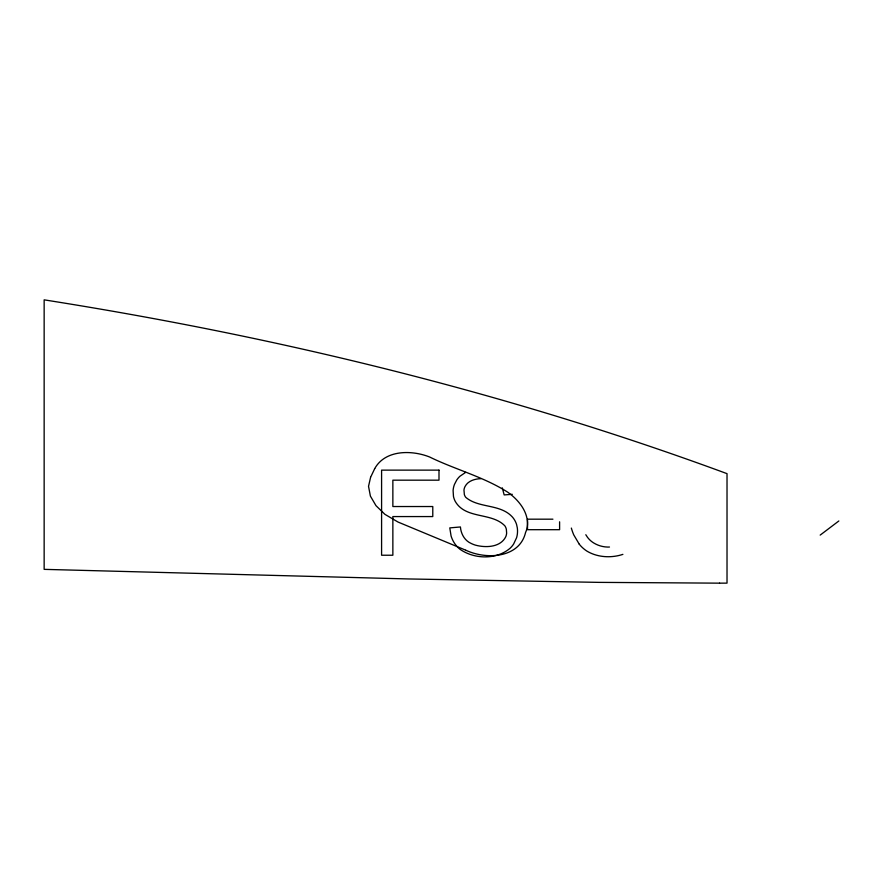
<?xml version="1.0" encoding="UTF-8"?>
<svg xmlns="http://www.w3.org/2000/svg" width="883" height="883" viewBox="0 0 883 883"><rect width="100%" height="100%" fill="white"/><g stroke="black" fill="none" stroke-linecap="round" stroke-linejoin="round"><path stroke-width="1.32" d="M370.595 477.295L368.531 486.312L370.396 496.114L375.992 505.672L384.933 514.347L398.001 522.03L465.617 550.131M374.712 468.63L370.761 476.952M374.734 468.586C385.264 449.646 411.732 449.922 429.568 456.975C455.231 469.557 483.84 476.831 508.012 492.383C512.559 495.628 516.698 499.48 520.087 503.928C526.224 511.798 530.076 522.946 525.551 532.515C519.579 558.1 486.467 559.988 465.827 550.219M838.85 520.97L820.186 535.098M465.672 472.35L459.911 476.268A20.64 20.64 0 0 0 456.699 480.087L454.469 484.414A21.159 21.159 0 0 0 453.1 490.54L453.465 496.367A18.94 18.94 0 0 0 455.33 501.522C465.771 519.425 491.699 512.118 504.899 525.893A10.728 10.728 0 0 1 506.345 529.259L506.632 533.1A11.887 11.887 0 0 1 505.727 536.82C500.352 547.515 485.628 547.879 475.473 545.153A28.388 28.388 0 0 1 471.081 543.398C464.59 540.584 460.948 533.785 460.418 526.963L449.789 527.891L451.081 535.981A27.814 27.814 0 0 0 453.421 541.467A28.245 28.245 0 0 0 455.628 544.822A26.313 26.313 0 0 0 459.745 549.094C474.105 559.347 496.577 559.965 510.242 548.122A23.609 23.609 0 0 0 513.641 543.994L516.555 537.791A22.428 22.428 0 0 0 517.46 532.879A24.481 24.481 0 0 0 517.306 527.868L516.643 524.745A20.166 20.166 0 0 0 514.811 520.429A19.901 19.901 0 0 0 511.974 516.577C499.756 503.718 478.718 508.387 465.76 497.339A9.26 9.26 0 0 1 464.359 494.59L463.972 490.087A10.342 10.342 0 0 1 465.065 486.478C468.056 480.727 474.955 478.84 480.992 478.663M622.89 554.369C611.224 558.244 597.504 557.493 586.853 551.08A32.561 32.561 0 0 1 579.27 544.215M512.272 494.314L504.182 494.921L502.272 487.835M552.924 519.182L527.504 519.182L527.504 529.69L559.601 529.69L559.601 521.809M579.27 544.215L573.74 534.855A58.388 58.388 0 0 1 571.345 528.067M585.815 534.723L587.449 537.239A22.207 22.207 0 0 0 593.851 543.045A28.002 28.002 0 0 0 607.338 547.052A31.082 31.082 0 0 0 609.48 547.019M719.546 583.155L598.773 582.372L408.895 578.961L44.15 569.358L44.15 299.845C276.434 336.489 506.246 392.184 727.018 473.652L727.018 583.133L719.546 583.155M438.994 470.131L381.588 470.131L381.588 555.23L392.858 555.23L392.858 516.566L432.78 516.566L432.78 506.533L392.858 506.533L392.858 480.175L438.994 480.175L438.994 470.131"/></g></svg>
